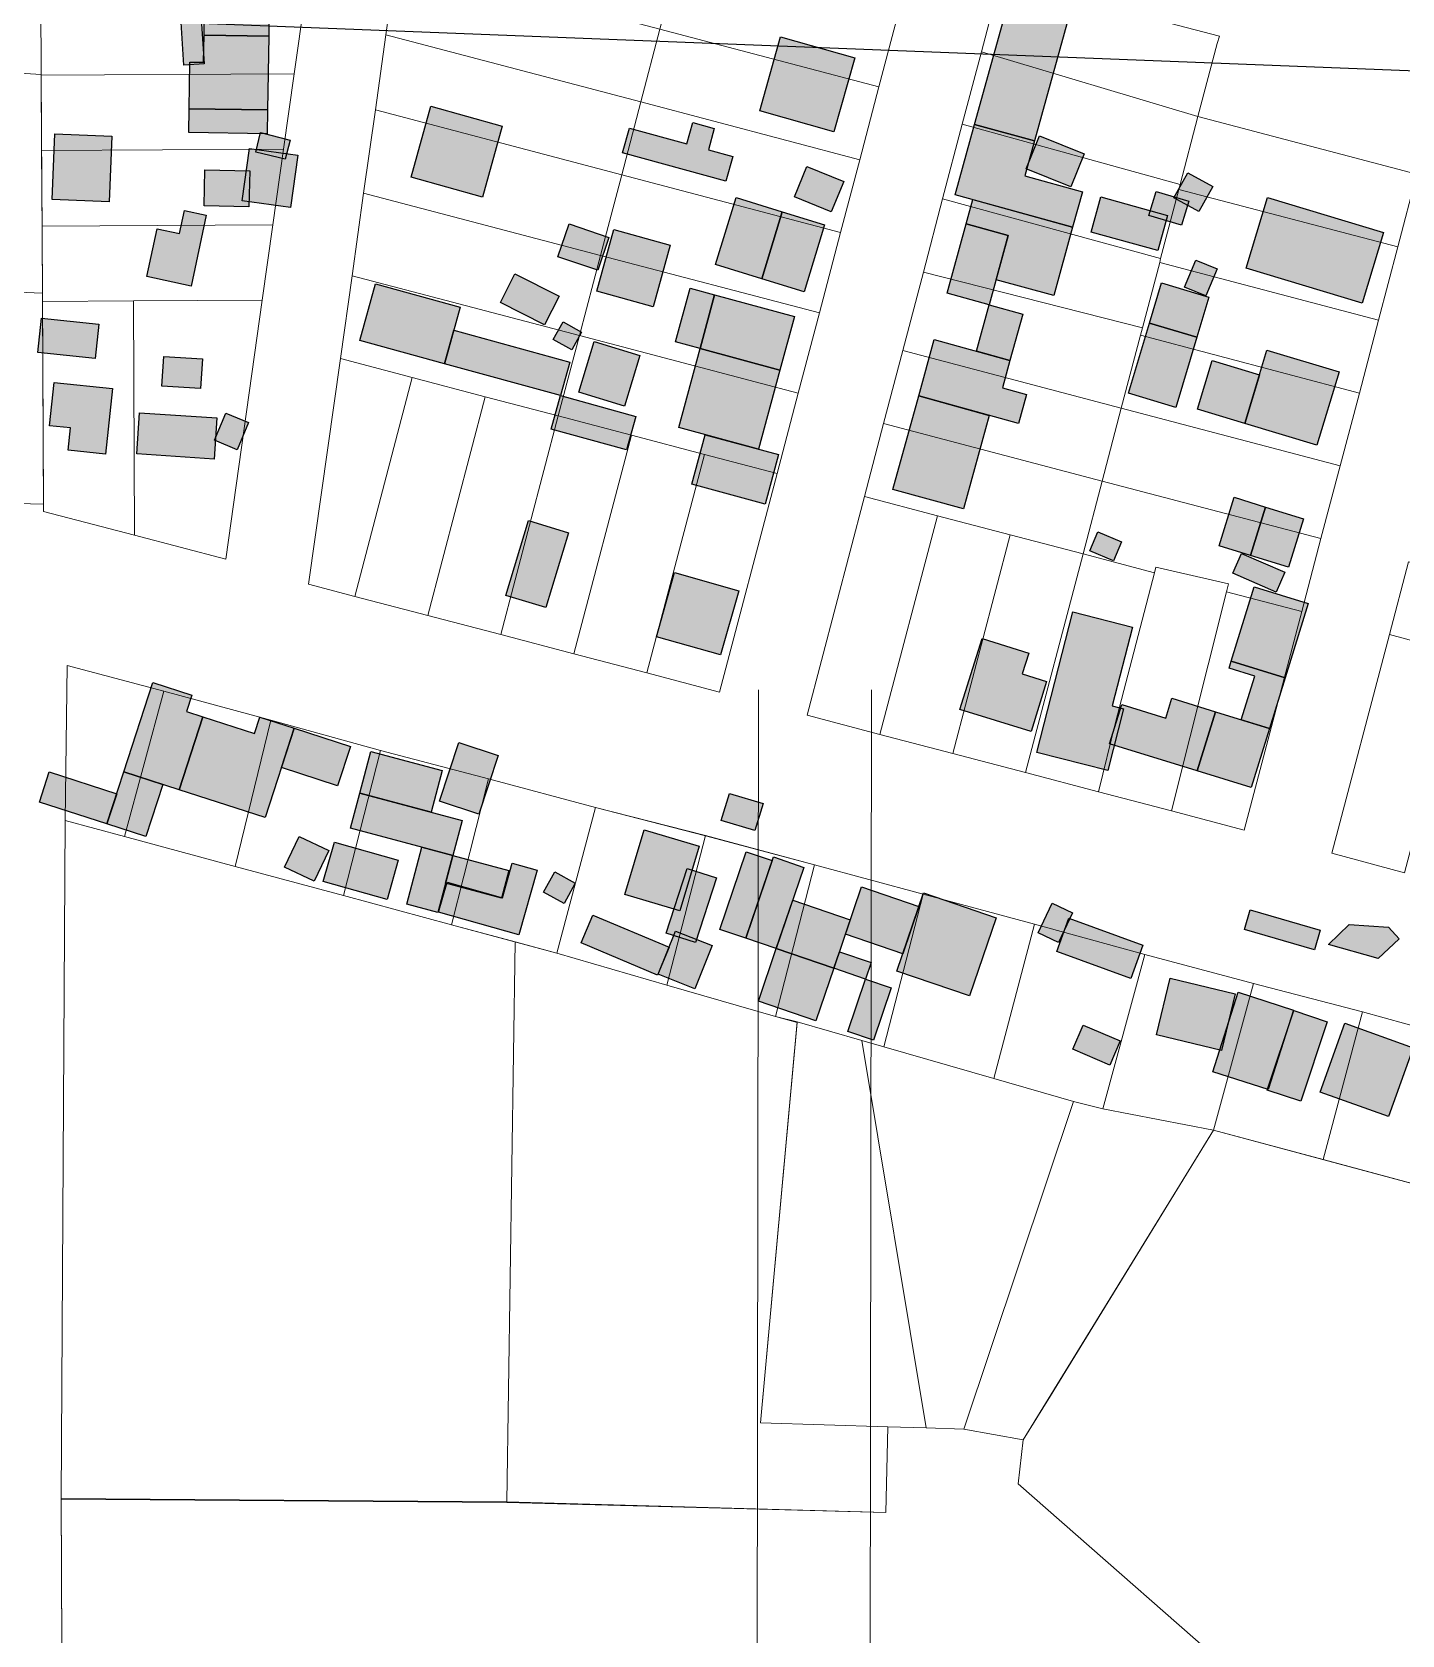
# Model space of a CAD drawing. Header units: millimetres. Extents: x -71 to 10084, y -63 to 6230.
# Drawn here: x 5849.2 to 6031, y 3571.6 to 3784.3 of the extents above; entities that cross this region are included whole.
import ezdxf

# ---------------------------------------------------------------- set-up
doc = ezdxf.new("R2010")
doc.units = ezdxf.units.MM
doc.layers.add('0 Límite subáreas', color=1, linetype='Continuous')
doc.layers.add('Edificaciones Pilar', color=50, linetype='Continuous')
for name, color, linetype, lineweight, true_color in [('00.PROPUESTAS EDIFICACION', 251, 'Continuous', 5, 0x575757), ('01. Manzanas Esc. Urbana', 254, 'Continuous', 5, 0xcccccc), ('01. Parcelas Esc. Urbana', 8, 'Continuous', 5, 0x808080)]:
    doc.layers.add(name, color=color, linetype=linetype, lineweight=lineweight, true_color=true_color)

msp = doc.modelspace()

# ---------------------------------------------------------------- hatches: boundary and pattern name
at = {"layer": 'Edificaciones Pilar', "transparency": 33554559}
for points in [[(5987.66, 3789.56), (5982.2, 3769.81), (5974.27, 3772), (5979.72, 3791.75), (5987.66, 3789.56)], [(5872.06, 3780.02), (5869.38, 3779.85), (5868.69, 3790.53), (5871.37, 3790.7), (5872.06, 3780.02)], [(5880.62, 3783.72), (5872.04, 3783.84), (5872.14, 3790.77), (5880.72, 3790.65), (5880.62, 3783.72)], [(5880.48, 3773.94), (5870.05, 3774.09), (5870.14, 3780.28), (5871.98, 3780.25), (5872.04, 3783.84), (5880.62, 3783.72), (5880.48, 3773.94)], [(5955.6, 3771.01), (5945.77, 3773.79), (5948.54, 3783.61), (5958.38, 3780.83), (5955.6, 3771.01)], [(5880.43, 3770.77), (5870.01, 3770.92), (5870.05, 3774.09), (5880.48, 3773.94), (5880.43, 3770.77)], [(5908.99, 3762.37), (5899.51, 3765.01), (5902.13, 3774.41), (5911.61, 3771.76), (5908.99, 3762.37)], [(5851.9, 3762.05), (5852.25, 3770.76), (5859.82, 3770.46), (5859.46, 3761.74), (5851.9, 3762.05)], [(5882.81, 3767.37), (5878.9, 3768.34), (5879.54, 3770.91), (5883.45, 3769.93), (5882.81, 3767.37)], [(5941.28, 3764.46), (5927.56, 3768.24), (5928.47, 3771.52), (5936.11, 3769.42), (5936.89, 3772.25), (5939.74, 3771.46), (5938.96, 3768.63), (5942.18, 3767.75), (5941.28, 3764.46)], [(5987.27, 3758.38), (5971.69, 3762.68), (5974.27, 3772), (5982.2, 3769.81), (5980.92, 3765.16), (5988.56, 3763.05), (5987.27, 3758.38)], [(5987.04, 3763.74), (5981.12, 3766.11), (5982.88, 3770.49), (5988.8, 3768.12), (5987.04, 3763.74)], [(5883.5, 3760.97), (5877.09, 3761.88), (5878.07, 3768.82), (5884.49, 3767.91), (5883.5, 3760.97)], [(5955.24, 3760.39), (5950.36, 3762.41), (5952.03, 3766.44), (5956.91, 3764.42), (5955.24, 3760.39)], [(5877.99, 3761.08), (5872.06, 3761.22), (5872.17, 3765.97), (5878.1, 3765.83), (5877.99, 3761.08)], [(6004.03, 3760.44), (6000.72, 3762.28), (6002.56, 3765.59), (6005.87, 3763.75), (6004.03, 3760.44)], [(5946.04, 3751.52), (5939.9, 3753.4), (5942.62, 3762.29), (5948.76, 3760.41), (5946.04, 3751.52)], [(5978.74, 3757.27), (5973.15, 3758.81), (5974.04, 3762.04), (5987.27, 3758.38), (5984.76, 3749.29), (5977.12, 3751.4), (5978.74, 3757.27)], [(5998.58, 3755.26), (5989.71, 3757.71), (5991, 3762.38), (5999.87, 3759.93), (5998.58, 3755.26)], [(6001.73, 3758.64), (5997.4, 3759.9), (5998.34, 3763.09), (6002.67, 3761.82), (6001.73, 3758.64)], [(6025.68, 3748.3), (6010.31, 3752.94), (6013.13, 3762.3), (6028.5, 3757.66), (6025.68, 3748.3)], [(5872.34, 3759.95), (5870.34, 3750.56), (5864.47, 3751.81), (5865.82, 3758.14), (5868.79, 3757.51), (5869.44, 3760.57), (5872.34, 3759.95)], [(5951.65, 3749.8), (5946.04, 3751.52), (5948.76, 3760.41), (5954.37, 3758.7), (5951.65, 3749.8)], [(5924.27, 3752.66), (5919, 3754.45), (5920.47, 3758.79), (5925.74, 3757), (5924.27, 3752.66)], [(5931.64, 3747.82), (5924.17, 3749.88), (5926.43, 3758.07), (5933.9, 3756), (5931.64, 3747.82)], [(5976.2, 3748.07), (5970.61, 3749.62), (5973.15, 3758.81), (5978.74, 3757.27), (5976.2, 3748.07)], [(6004.95, 3749.24), (6002.11, 3750.43), (6003.6, 3754.01), (6006.44, 3752.82), (6004.95, 3749.24)], [(5917.23, 3745.42), (5911.37, 3748.37), (5913.28, 3752.17), (5919.15, 3749.23), (5917.23, 3745.42)], [(5903.96, 3740.25), (5892.73, 3743.35), (5894.8, 3750.86), (5906.03, 3747.77), (5903.96, 3740.25)], [(5937.85, 3742.27), (5934.61, 3743.15), (5936.54, 3750.27), (5939.78, 3749.39), (5937.85, 3742.27)], [(5948.45, 3739.4), (5937.85, 3742.27), (5939.78, 3749.39), (5950.38, 3746.52), (5948.45, 3739.4)], [(6003.76, 3743.76), (5997.45, 3745.65), (5999.04, 3750.97), (6005.35, 3749.08), (6003.76, 3743.76)], [(5978.95, 3740.68), (5974.5, 3741.91), (5976.2, 3748.07), (5980.65, 3746.84), (5978.95, 3740.68)], [(5857.62, 3740.93), (5850, 3741.72), (5850.47, 3746.31), (5858.09, 3745.51), (5857.62, 3740.93)], [(5920.82, 3742.1), (5918.37, 3743.45), (5919.67, 3745.81), (5922.12, 3744.46), (5920.82, 3742.1)], [(6000.98, 3734.45), (5994.67, 3736.33), (5997.45, 3745.65), (6003.76, 3743.76), (6000.98, 3734.45)], [(5919.32, 3736.02), (5903.96, 3740.25), (5905.18, 3744.7), (5920.55, 3740.47), (5919.32, 3736.02)], [(5927.83, 3734.64), (5921.75, 3736.48), (5923.78, 3743.19), (5929.86, 3741.35), (5927.83, 3734.64)], [(5980.08, 3732.33), (5966.85, 3735.98), (5968.91, 3743.46), (5978.95, 3740.68), (5977.95, 3737.06), (5981.14, 3736.18), (5980.08, 3732.33)], [(5871.58, 3736.96), (5866.45, 3737.29), (5866.71, 3741.22), (5871.84, 3740.89), (5871.58, 3736.96)], [(5945.61, 3728.92), (5935.01, 3731.8), (5937.85, 3742.27), (5948.45, 3739.4), (5945.61, 3728.92)], [(6010.12, 3732.34), (6003.84, 3734.24), (6005.77, 3740.66), (6012.05, 3738.76), (6010.12, 3732.34)], [(6019.68, 3729.46), (6010.12, 3732.34), (6013.05, 3742.07), (6022.61, 3739.18), (6019.68, 3729.46)], [(5858.99, 3728.26), (5854, 3728.77), (5854.31, 3731.74), (5851.56, 3732.02), (5852.16, 3737.75), (5859.89, 3736.95), (5858.99, 3728.26)], [(5928.1, 3728.81), (5918.09, 3731.57), (5919.32, 3736.02), (5929.32, 3733.26), (5928.1, 3728.81)], [(5972.79, 3720.98), (5963.42, 3723.56), (5966.85, 3735.98), (5976.22, 3733.39), (5972.79, 3720.98)], [(5873.39, 3727.61), (5863.14, 3728.28), (5863.5, 3733.73), (5873.75, 3733.06), (5873.39, 3727.61)], [(5876.44, 3728.84), (5873.43, 3730.09), (5874.92, 3733.71), (5877.93, 3732.46), (5876.44, 3728.84)], [(5946.47, 3721.64), (5936.74, 3724.28), (5938.52, 3730.84), (5948.25, 3728.21), (5946.47, 3721.64)], [(6010.86, 3714.82), (6006.71, 3716.11), (6008.7, 3722.53), (6012.84, 3721.24), (6010.86, 3714.82)], [(5917.37, 3707.9), (5912.07, 3709.52), (5915.1, 3719.44), (5920.4, 3717.82), (5917.37, 3707.9)], [(6015.92, 3713.25), (6010.86, 3714.82), (6012.84, 3721.24), (6017.91, 3719.67), (6015.92, 3713.25)], [(5992.68, 3714.11), (5989.56, 3715.44), (5990.63, 3717.95), (5993.74, 3716.62), (5992.68, 3714.11)], [(6014.26, 3709.95), (6008.52, 3712.45), (6009.67, 3715.09), (6015.41, 3712.6), (6014.26, 3709.95)], [(5940.56, 3701.62), (5932.05, 3704.02), (5934.46, 3712.54), (5942.97, 3710.13), (5940.56, 3701.62)], [(6015.46, 3698.57), (6008.31, 3700.79), (6011.36, 3710.64), (6018.52, 3708.43), (6015.46, 3698.57)], [(5991.93, 3686.28), (5982.53, 3688.69), (5987.31, 3707.33), (5995.21, 3705.3), (5992.53, 3694.86), (5994.03, 3694.47), (5991.93, 3686.28)], [(5981.77, 3691.46), (5972.33, 3694.38), (5975.25, 3703.8), (5981.46, 3701.87), (5980.6, 3699.1), (5983.82, 3698.1), (5981.77, 3691.46)], [(6013.38, 3691.85), (6009.65, 3693.01), (6011.45, 3698.81), (6008.02, 3699.87), (6008.31, 3700.79), (6015.46, 3698.57), (6013.38, 3691.85)], [(5871.88, 3693.41), (5868.73, 3683.73), (5861.41, 3686.11), (5865.27, 3697.98), (5870.44, 3696.3), (5869.73, 3694.11), (5871.88, 3693.41)], [(6003.8, 3686.24), (5992.18, 3689.84), (5993.78, 3695.02), (5999.62, 3693.21), (6000.44, 3695.86), (6006.22, 3694.07), (6003.8, 3686.24)], [(6010.95, 3684.02), (6003.8, 3686.24), (6006.22, 3694.07), (6013.38, 3691.85), (6010.95, 3684.02)], [(5880.14, 3680.03), (5868.73, 3683.73), (5871.88, 3693.41), (5878.72, 3691.19), (5879.43, 3693.38), (5883.99, 3691.89), (5880.14, 3680.03)], [(5889.77, 3684.24), (5882.3, 3686.67), (5884.01, 3691.9), (5891.47, 3689.47), (5889.77, 3684.24)], [(5908.49, 3680.51), (5903.27, 3682.23), (5905.83, 3689.98), (5911.05, 3688.26), (5908.49, 3680.51)], [(5902.19, 3680.76), (5892.7, 3683.29), (5894.17, 3688.79), (5903.65, 3686.27), (5902.19, 3680.76)], [(5859.16, 3679.2), (5850.23, 3682.1), (5851.52, 3686.09), (5860.46, 3683.19), (5859.16, 3679.2)], [(5864.34, 3677.51), (5859.16, 3679.2), (5861.41, 3686.11), (5866.59, 3684.43), (5864.34, 3677.51)], [(5905.07, 3675.01), (5891.46, 3678.64), (5892.7, 3683.29), (5906.31, 3679.66), (5905.07, 3675.01)], [(5945.13, 3678.31), (5940.66, 3679.65), (5941.74, 3683.23), (5946.2, 3681.89), (5945.13, 3678.31)], [(5886.65, 3671.61), (5882.73, 3673.47), (5884.65, 3677.54), (5888.58, 3675.68), (5886.65, 3671.61)], [(5935.17, 3667.66), (5927.86, 3669.84), (5930.42, 3678.43), (5937.73, 3676.25), (5935.17, 3667.66)], [(5896.32, 3669.15), (5887.87, 3671.56), (5889.36, 3676.78), (5897.81, 3674.37), (5896.32, 3669.15)], [(5903.05, 3667.46), (5898.93, 3668.56), (5900.95, 3676.11), (5905.07, 3675.01), (5903.05, 3667.46)], [(5911.51, 3669.37), (5904.09, 3671.35), (5905.07, 3675.01), (5912.49, 3673.03), (5911.51, 3669.37)], [(5947.4, 3674.33), (5943.9, 3664.03), (5940.46, 3665.2), (5943.97, 3675.5), (5947.4, 3674.33)], [(5947.96, 3662.65), (5943.9, 3664.03), (5947.57, 3674.81), (5951.63, 3673.42), (5947.96, 3662.65)], [(5913.81, 3664.49), (5903.17, 3667.5), (5904.29, 3671.47), (5911.63, 3669.39), (5912.94, 3673.99), (5916.24, 3673.06), (5913.81, 3664.49)], [(5919.8, 3668.64), (5917.1, 3670.13), (5918.6, 3672.85), (5921.3, 3671.35), (5919.8, 3668.64)], [(5940.01, 3672.05), (5937.25, 3663.45), (5933.36, 3664.7), (5936.12, 3673.3), (5940.01, 3672.05)], [(5964.75, 3661.97), (5957.12, 3664.57), (5959.25, 3670.83), (5966.88, 3668.23), (5964.75, 3661.97)], [(5955.58, 3660.05), (5947.96, 3662.65), (5950.15, 3669.07), (5957.77, 3666.48), (5955.58, 3660.05)], [(5973.6, 3656.37), (5963.96, 3659.65), (5967.49, 3670.04), (5977.14, 3666.76), (5973.6, 3656.37)], [(5985.42, 3663.46), (5982.7, 3664.73), (5984.55, 3668.68), (5987.27, 3667.41), (5985.42, 3663.46)], [(5932.2, 3659.14), (5922.09, 3663.4), (5923.64, 3667.1), (5933.76, 3662.84), (5932.2, 3659.14)], [(5994.98, 3658.68), (5985.17, 3662.28), (5986.79, 3666.7), (5996.6, 3663.1), (5994.98, 3658.68)], [(6019.34, 3662.48), (6010.06, 3665.17), (6010.83, 3667.81), (6020.1, 3665.12), (6019.34, 3662.48)], [(5937.17, 3657.32), (5932.31, 3659.26), (5934.6, 3664.98), (5939.45, 3663.05), (5937.17, 3657.32)], [(6027.82, 3661.33), (6021.2, 3663.22), (6023.96, 3665.85), (6029.17, 3665.48), (6030.6, 3663.97), (6027.82, 3661.33)], [(5953.21, 3653.08), (5945.59, 3655.68), (5947.96, 3662.65), (5955.58, 3660.05), (5953.21, 3653.08)], [(5959.81, 3658.62), (5955.58, 3660.05), (5956.33, 3662.25), (5960.55, 3660.81), (5959.81, 3658.62)], [(5960.84, 3650.49), (5957.43, 3651.64), (5959.81, 3658.62), (5963.21, 3657.46), (5960.84, 3650.49)], [(6007.01, 3649.15), (5998.41, 3651.22), (6000.22, 3658.74), (6008.82, 3656.66), (6007.01, 3649.15)], [(6013.22, 3643.95), (6005.86, 3646.29), (6009.23, 3656.86), (6016.59, 3654.51), (6013.22, 3643.95)], [(6017.53, 3642.41), (6013.1, 3643.88), (6016.6, 3654.43), (6021.03, 3652.96), (6017.53, 3642.41)], [(5992.23, 3647.21), (5987.29, 3649.32), (5988.66, 3652.52), (5993.6, 3650.41), (5992.23, 3647.21)], [(6029.17, 3640.37), (6020.1, 3643.63), (6023.38, 3652.77), (6032.45, 3649.51), (6029.17, 3640.37)]]:
    msp.add_hatch(color=256, dxfattribs=at).paths.add_polyline_path(points, flags=0)

# ---------------------------------------------------------------- linework, layer by layer
at = {"layer": '0 Límite subáreas', "linetype": 'Continuous'}
msp.add_lwpolyline([(6291.82, 3581.59), (6222.76, 3374.1), (6103.31, 2706.91), (5956.01, 2708.42), (5949.06, 2531.45), (5375.81, 2553.95), (5424.84, 3802.99), (6299.16, 3768.67)], close=True, dxfattribs=at)
at = {"layer": '00.PROPUESTAS EDIFICACION', "linetype": 'Continuous'}
for p, q in [((5945.59, 3696.99), (5945.24, 3435.93)), ((5960.59, 3696.97), (5960.38, 3536.93))]:
    msp.add_line(p, q, dxfattribs=at)
at = {"layer": '01. Manzanas Esc. Urbana', "linetype": 'Continuous', "flags": 128}
for points in [[(5964.11, 3786.68), (5961.57, 3776.99), (5959.03, 3767.3), (5956.49, 3757.65), (5953.68, 3746.99), (5950.87, 3736.33), (5948.06, 3725.67), (5940.43, 3696.68), (5930.79, 3699.23), (5921.1, 3701.77), (5911.41, 3704.31), (5901.72, 3706.85), (5892.03, 3709.39), (5885.92, 3711.01), (5890.14, 3740.93), (5891.68, 3751.93), (5893.22, 3762.89), (5894.77, 3773.92), (5896.18, 3783.88), (5897.59, 3793.84)], [(6038.03, 3784.72), (6035.49, 3775.08), (6032.95, 3765.39), (6030.41, 3755.74), (6027.87, 3746.05), (6025.33, 3736.36), (6022.78, 3726.72), (6020.22, 3717.05), (6017.67, 3707.4), (6010.05, 3678.37), (6000.4, 3680.92), (5990.72, 3683.46), (5981.03, 3686), (5971.38, 3688.54), (5961.69, 3691.08), (5952.04, 3693.63), (5959.65, 3722.63), (5962.19, 3732.32), (5964.75, 3741.99), (5967.48, 3752.39), (5970.03, 3762.15), (5972.64, 3772.03), (5975.17, 3781.61), (5977.71, 3791.3)], [(5885.41, 3788.72), (5883.99, 3778.71), (5882.58, 3768.7), (5881.15, 3758.69), (5879.74, 3748.68), (5874.92, 3714.31), (5862.84, 3717.49), (5850.77, 3720.66), (5850.61, 3748.52), (5850.55, 3758.52), (5850.5, 3768.52), (5850.44, 3778.52), (5850.38, 3788.52)], [(5838.42, 3779.39), (5850.44, 3778.62), (5850.44, 3778.62), (5850.6, 3749.62), (5850.76, 3721.62), (5838.71, 3721.92)], [(6031.31, 3672.73), (6021.66, 3675.32), (6029.29, 3704.34), (6031.83, 3713.99)], [(5853.19, 3570.29), (5853.11, 3589.71), (5853.61, 3679.64), (5853.9, 3700.22), (5866.7, 3696.8), (5880.89, 3692.97), (5895.46, 3688.96), (5909.78, 3685.18), (5923.99, 3681.37), (5938.57, 3677.6), (5953.01, 3673.79), (5967.43, 3669.89), (5982.23, 3665.88), (5996.83, 3661.86), (6011.28, 3658.02), (6025.71, 3654.28), (6040.11, 3650.28)]]:
    msp.add_lwpolyline(points, dxfattribs=at)
at = {"layer": '01. Parcelas Esc. Urbana', "linetype": 'Continuous', "flags": 128}
for points in [[(5896.18, 3783.88), (5897.59, 3793.84), (5932.52, 3784.63), (5929.97, 3774.99), (5896.18, 3783.88)], [(5896.18, 3783.88), (5897.59, 3793.84), (5932.52, 3784.63), (5929.97, 3774.99), (5896.18, 3783.88)], [(5896.18, 3783.88), (5897.59, 3793.84), (5932.52, 3784.63), (5929.97, 3774.99), (5896.18, 3783.88)], [(5932.52, 3784.63), (5935.06, 3794.32), (5964.11, 3786.68), (5961.57, 3776.99), (5932.52, 3784.63)], [(5932.52, 3784.63), (5935.06, 3794.32), (5964.11, 3786.68), (5961.57, 3776.99), (5932.52, 3784.63)], [(5932.52, 3784.63), (5935.06, 3794.32), (5964.11, 3786.68), (5961.57, 3776.99), (5932.52, 3784.63)], [(6006.75, 3783.7), (6006.44, 3782.72), (6003.9, 3773.03), (5975.17, 3781.61), (5977.71, 3791.3), (6006.75, 3783.7)], [(6006.75, 3783.7), (6006.44, 3782.72), (6003.9, 3773.03), (5975.17, 3781.61), (5977.71, 3791.3), (6006.75, 3783.7)], [(6006.75, 3783.7), (6006.44, 3782.72), (6003.9, 3773.03), (5975.17, 3781.61), (5977.71, 3791.3), (6006.75, 3783.7)], [(5885.41, 3788.72), (5883.99, 3778.71), (5850.44, 3778.52), (5850.38, 3788.52), (5885.41, 3788.72)], [(5885.41, 3788.72), (5883.99, 3778.71), (5850.44, 3778.52), (5850.38, 3788.52), (5885.41, 3788.72)], [(5896.18, 3783.88), (5929.97, 3774.99), (5927.45, 3765.32), (5894.77, 3773.92), (5896.18, 3783.88)], [(5896.18, 3783.88), (5929.97, 3774.99), (5927.45, 3765.32), (5894.77, 3773.92), (5896.18, 3783.88)], [(5896.18, 3783.88), (5929.97, 3774.99), (5927.45, 3765.32), (5894.77, 3773.92), (5896.18, 3783.88)], [(5929.97, 3774.99), (5932.52, 3784.63), (5961.57, 3776.99), (5959.03, 3767.3), (5929.97, 3774.99)], [(5929.97, 3774.99), (5932.52, 3784.63), (5961.57, 3776.99), (5959.03, 3767.3), (5929.97, 3774.99)], [(5929.97, 3774.99), (5932.52, 3784.63), (5961.57, 3776.99), (5959.03, 3767.3), (5929.97, 3774.99)], [(5972.64, 3772.03), (5975.17, 3781.61), (6003.9, 3773.03), (6001.52, 3764.01), (5972.64, 3772.03)], [(5972.64, 3772.03), (5975.17, 3781.61), (6003.9, 3773.03), (6001.52, 3764.01), (5972.64, 3772.03)], [(5972.64, 3772.03), (5975.17, 3781.61), (6003.9, 3773.03), (6001.52, 3764.01), (5972.64, 3772.03)], [(5850.44, 3778.62), (5850.6, 3749.62), (5838.57, 3750.08), (5838.42, 3779.39), (5850.44, 3778.62)], [(5850.44, 3778.62), (5850.6, 3749.62), (5838.57, 3750.08), (5838.42, 3779.39), (5850.44, 3778.62)], [(5850.44, 3778.62), (5850.6, 3749.62), (5838.57, 3750.08), (5838.42, 3779.39), (5850.44, 3778.62)], [(5883.99, 3778.71), (5882.58, 3768.7), (5850.5, 3768.52), (5850.44, 3778.52), (5883.99, 3778.71)], [(5883.99, 3778.71), (5882.58, 3768.7), (5850.5, 3768.52), (5850.44, 3778.52), (5883.99, 3778.71)], [(5929.97, 3774.99), (5959.03, 3767.3), (5956.49, 3757.65), (5927.45, 3765.32), (5929.97, 3774.99)], [(5929.97, 3774.99), (5959.03, 3767.3), (5956.49, 3757.65), (5927.45, 3765.32), (5929.97, 3774.99)], [(5929.97, 3774.99), (5959.03, 3767.3), (5956.49, 3757.65), (5927.45, 3765.32), (5929.97, 3774.99)], [(5893.22, 3762.89), (5894.77, 3773.92), (5927.45, 3765.32), (5924.63, 3754.63), (5893.22, 3762.89)], [(5893.22, 3762.89), (5894.77, 3773.92), (5927.45, 3765.32), (5924.63, 3754.63), (5893.22, 3762.89)], [(5893.22, 3762.89), (5894.77, 3773.92), (5927.45, 3765.32), (5924.63, 3754.63), (5893.22, 3762.89)], [(6001.36, 3763.38), (6001.52, 3764.01), (6003.9, 3773.03), (6032.95, 3765.39), (6030.41, 3755.74), (6001.36, 3763.38)], [(6001.36, 3763.38), (6001.52, 3764.01), (6003.9, 3773.03), (6032.95, 3765.39), (6030.41, 3755.74), (6001.36, 3763.38)], [(6001.36, 3763.38), (6001.52, 3764.01), (6003.9, 3773.03), (6032.95, 3765.39), (6030.41, 3755.74), (6001.36, 3763.38)], [(5970.03, 3762.15), (5972.64, 3772.03), (6001.52, 3764.01), (6001.36, 3763.38), (5998.94, 3754.22), (5970.03, 3762.15)], [(5970.03, 3762.15), (5972.64, 3772.03), (6001.52, 3764.01), (6001.36, 3763.38), (5998.94, 3754.22), (5970.03, 3762.15)], [(5970.03, 3762.15), (5972.64, 3772.03), (6001.52, 3764.01), (6001.36, 3763.38), (5998.94, 3754.22), (5970.03, 3762.15)], [(5882.58, 3768.7), (5881.15, 3758.69), (5850.55, 3758.52), (5850.5, 3768.52), (5882.58, 3768.7)], [(5882.58, 3768.7), (5881.15, 3758.69), (5850.55, 3758.52), (5850.5, 3768.52), (5882.58, 3768.7)], [(5924.63, 3754.63), (5927.45, 3765.32), (5956.49, 3757.65), (5953.68, 3746.99), (5924.63, 3754.63)], [(5924.63, 3754.63), (5927.45, 3765.32), (5956.49, 3757.65), (5953.68, 3746.99), (5924.63, 3754.63)], [(5924.63, 3754.63), (5927.45, 3765.32), (5956.49, 3757.65), (5953.68, 3746.99), (5924.63, 3754.63)], [(5893.22, 3762.89), (5924.63, 3754.63), (5921.84, 3744), (5891.68, 3751.93), (5893.22, 3762.89)], [(5893.22, 3762.89), (5924.63, 3754.63), (5921.84, 3744), (5891.68, 3751.93), (5893.22, 3762.89)], [(5893.22, 3762.89), (5924.63, 3754.63), (5921.84, 3744), (5891.68, 3751.93), (5893.22, 3762.89)], [(5967.48, 3752.39), (5970.03, 3762.15), (5998.94, 3754.22), (5998.82, 3753.69), (5996.52, 3745), (5967.48, 3752.39)], [(5967.48, 3752.39), (5970.03, 3762.15), (5998.94, 3754.22), (5998.82, 3753.69), (5996.52, 3745), (5967.48, 3752.39)], [(5967.48, 3752.39), (5970.03, 3762.15), (5998.94, 3754.22), (5998.82, 3753.69), (5996.52, 3745), (5967.48, 3752.39)], [(5998.82, 3753.69), (5998.94, 3754.22), (6001.36, 3763.38), (6030.41, 3755.74), (6027.87, 3746.05), (5998.82, 3753.69)], [(5998.82, 3753.69), (5998.94, 3754.22), (6001.36, 3763.38), (6030.41, 3755.74), (6027.87, 3746.05), (5998.82, 3753.69)], [(5998.82, 3753.69), (5998.94, 3754.22), (6001.36, 3763.38), (6030.41, 3755.74), (6027.87, 3746.05), (5998.82, 3753.69)], [(5881.15, 3758.69), (5879.74, 3748.68), (5862.67, 3748.59), (5850.61, 3748.52), (5850.55, 3758.52), (5881.15, 3758.69)], [(5881.15, 3758.69), (5879.74, 3748.68), (5862.67, 3748.59), (5850.61, 3748.52), (5850.55, 3758.52), (5881.15, 3758.69)], [(5924.63, 3754.63), (5953.68, 3746.99), (5950.87, 3736.33), (5921.84, 3744), (5924.63, 3754.63)], [(5924.63, 3754.63), (5953.68, 3746.99), (5950.87, 3736.33), (5921.84, 3744), (5924.63, 3754.63)], [(5924.63, 3754.63), (5953.68, 3746.99), (5950.87, 3736.33), (5921.84, 3744), (5924.63, 3754.63)], [(5998.82, 3753.69), (6027.87, 3746.05), (6025.33, 3736.36), (5996.27, 3744.05), (5996.52, 3745), (5998.82, 3753.69)], [(5998.82, 3753.69), (6027.87, 3746.05), (6025.33, 3736.36), (5996.27, 3744.05), (5996.52, 3745), (5998.82, 3753.69)], [(5998.82, 3753.69), (6027.87, 3746.05), (6025.33, 3736.36), (5996.27, 3744.05), (5996.52, 3745), (5998.82, 3753.69)], [(5890.14, 3740.93), (5891.68, 3751.93), (5921.84, 3744), (5919.03, 3733.33), (5909.34, 3735.87), (5899.65, 3738.41), (5890.14, 3740.93)], [(5890.14, 3740.93), (5891.68, 3751.93), (5921.84, 3744), (5919.03, 3733.33), (5909.34, 3735.87), (5899.65, 3738.41), (5890.14, 3740.93)], [(5890.14, 3740.93), (5891.68, 3751.93), (5921.84, 3744), (5919.03, 3733.33), (5909.34, 3735.87), (5899.65, 3738.41), (5890.14, 3740.93)], [(5967.48, 3752.39), (5996.52, 3745), (5996.27, 3744.05), (5993.73, 3734.36), (5964.75, 3741.99), (5967.48, 3752.39)], [(5967.48, 3752.39), (5996.52, 3745), (5996.27, 3744.05), (5993.73, 3734.36), (5964.75, 3741.99), (5967.48, 3752.39)], [(5967.48, 3752.39), (5996.52, 3745), (5996.27, 3744.05), (5993.73, 3734.36), (5964.75, 3741.99), (5967.48, 3752.39)], [(5838.57, 3750.08), (5850.6, 3749.62), (5850.76, 3721.62), (5838.71, 3721.92), (5838.57, 3750.08)], [(5838.57, 3750.08), (5850.6, 3749.62), (5850.76, 3721.62), (5838.71, 3721.92), (5838.57, 3750.08)], [(5838.57, 3750.08), (5850.6, 3749.62), (5850.76, 3721.62), (5838.71, 3721.92), (5838.57, 3750.08)], [(5862.84, 3717.49), (5850.77, 3720.66), (5850.61, 3748.52), (5862.67, 3748.59), (5862.84, 3717.49)], [(5862.84, 3717.49), (5850.77, 3720.66), (5850.61, 3748.52), (5862.67, 3748.59), (5862.84, 3717.49)], [(5879.74, 3748.68), (5874.92, 3714.31), (5862.84, 3717.49), (5862.67, 3748.59), (5879.74, 3748.68)], [(5879.74, 3748.68), (5874.92, 3714.31), (5862.84, 3717.49), (5862.67, 3748.59), (5879.74, 3748.68)], [(5919.03, 3733.33), (5921.84, 3744), (5950.87, 3736.33), (5948.06, 3725.67), (5938.42, 3728.21), (5928.75, 3730.77), (5919.03, 3733.33)], [(5919.03, 3733.33), (5921.84, 3744), (5950.87, 3736.33), (5948.06, 3725.67), (5938.42, 3728.21), (5928.75, 3730.77), (5919.03, 3733.33)], [(5919.03, 3733.33), (5921.84, 3744), (5950.87, 3736.33), (5948.06, 3725.67), (5938.42, 3728.21), (5928.75, 3730.77), (5919.03, 3733.33)], [(5993.73, 3734.36), (5996.27, 3744.05), (6025.33, 3736.36), (6022.78, 3726.72), (5993.73, 3734.36)], [(5993.73, 3734.36), (5996.27, 3744.05), (6025.33, 3736.36), (6022.78, 3726.72), (5993.73, 3734.36)], [(5993.73, 3734.36), (5996.27, 3744.05), (6025.33, 3736.36), (6022.78, 3726.72), (5993.73, 3734.36)], [(5890.14, 3740.93), (5899.65, 3738.41), (5892.03, 3709.39), (5885.92, 3711.01), (5890.14, 3740.93)], [(5890.14, 3740.93), (5899.65, 3738.41), (5892.03, 3709.39), (5885.92, 3711.01), (5890.14, 3740.93)], [(5890.14, 3740.93), (5899.65, 3738.41), (5892.03, 3709.39), (5885.92, 3711.01), (5890.14, 3740.93)], [(5964.75, 3741.99), (5993.73, 3734.36), (5991.19, 3724.67), (5962.19, 3732.32), (5964.75, 3741.99)], [(5964.75, 3741.99), (5993.73, 3734.36), (5991.19, 3724.67), (5962.19, 3732.32), (5964.75, 3741.99)], [(5964.75, 3741.99), (5993.73, 3734.36), (5991.19, 3724.67), (5962.19, 3732.32), (5964.75, 3741.99)], [(5892.03, 3709.39), (5899.65, 3738.41), (5909.34, 3735.87), (5901.72, 3706.85), (5892.03, 3709.39)], [(5892.03, 3709.39), (5899.65, 3738.41), (5909.34, 3735.87), (5901.72, 3706.85), (5892.03, 3709.39)], [(5892.03, 3709.39), (5899.65, 3738.41), (5909.34, 3735.87), (5901.72, 3706.85), (5892.03, 3709.39)], [(5901.72, 3706.85), (5909.34, 3735.87), (5919.03, 3733.33), (5911.41, 3704.31), (5901.72, 3706.85)], [(5901.72, 3706.85), (5909.34, 3735.87), (5919.03, 3733.33), (5911.41, 3704.31), (5901.72, 3706.85)], [(5901.72, 3706.85), (5909.34, 3735.87), (5919.03, 3733.33), (5911.41, 3704.31), (5901.72, 3706.85)], [(5991.19, 3724.67), (5993.73, 3734.36), (6022.78, 3726.72), (6020.22, 3717.05), (5991.19, 3724.67)], [(5991.19, 3724.67), (5993.73, 3734.36), (6022.78, 3726.72), (6020.22, 3717.05), (5991.19, 3724.67)], [(5991.19, 3724.67), (5993.73, 3734.36), (6022.78, 3726.72), (6020.22, 3717.05), (5991.19, 3724.67)], [(5911.41, 3704.31), (5919.03, 3733.33), (5928.75, 3730.77), (5921.1, 3701.77), (5911.41, 3704.31)], [(5911.41, 3704.31), (5919.03, 3733.33), (5928.75, 3730.77), (5921.1, 3701.77), (5911.41, 3704.31)], [(5911.41, 3704.31), (5919.03, 3733.33), (5928.75, 3730.77), (5921.1, 3701.77), (5911.41, 3704.31)], [(5991.19, 3724.67), (5988.65, 3715.02), (5978.98, 3717.54), (5969.34, 3720.09), (5959.65, 3722.63), (5962.19, 3732.32), (5991.19, 3724.67)], [(5991.19, 3724.67), (5988.65, 3715.02), (5978.98, 3717.54), (5969.34, 3720.09), (5959.65, 3722.63), (5962.19, 3732.32), (5991.19, 3724.67)], [(5991.19, 3724.67), (5988.65, 3715.02), (5978.98, 3717.54), (5969.34, 3720.09), (5959.65, 3722.63), (5962.19, 3732.32), (5991.19, 3724.67)], [(5921.1, 3701.77), (5928.75, 3730.77), (5938.42, 3728.21), (5930.79, 3699.23), (5921.1, 3701.77)], [(5921.1, 3701.77), (5928.75, 3730.77), (5938.42, 3728.21), (5930.79, 3699.23), (5921.1, 3701.77)], [(5921.1, 3701.77), (5928.75, 3730.77), (5938.42, 3728.21), (5930.79, 3699.23), (5921.1, 3701.77)], [(5930.79, 3699.23), (5938.42, 3728.21), (5948.06, 3725.67), (5940.43, 3696.68), (5930.79, 3699.23)], [(5930.79, 3699.23), (5938.42, 3728.21), (5948.06, 3725.67), (5940.43, 3696.68), (5930.79, 3699.23)], [(5930.79, 3699.23), (5938.42, 3728.21), (5948.06, 3725.67), (5940.43, 3696.68), (5930.79, 3699.23)], [(6007.68, 3710.01), (6007.97, 3711.05), (5998.32, 3713.28), (5998.13, 3712.52), (5988.65, 3715.02), (5991.19, 3724.67), (6020.22, 3717.05), (6017.67, 3707.4), (6007.68, 3710.01)], [(6007.68, 3710.01), (6007.97, 3711.05), (5998.32, 3713.28), (5998.13, 3712.52), (5988.65, 3715.02), (5991.19, 3724.67), (6020.22, 3717.05), (6017.67, 3707.4), (6007.68, 3710.01)], [(6007.68, 3710.01), (6007.97, 3711.05), (5998.32, 3713.28), (5998.13, 3712.52), (5988.65, 3715.02), (5991.19, 3724.67), (6020.22, 3717.05), (6017.67, 3707.4), (6007.68, 3710.01)], [(5952.04, 3693.63), (5959.65, 3722.63), (5969.34, 3720.09), (5961.69, 3691.08), (5952.04, 3693.63)], [(5952.04, 3693.63), (5959.65, 3722.63), (5969.34, 3720.09), (5961.69, 3691.08), (5952.04, 3693.63)], [(5952.04, 3693.63), (5959.65, 3722.63), (5969.34, 3720.09), (5961.69, 3691.08), (5952.04, 3693.63)], [(5961.69, 3691.08), (5969.34, 3720.09), (5978.98, 3717.54), (5971.38, 3688.54), (5961.69, 3691.08)], [(5961.69, 3691.08), (5969.34, 3720.09), (5978.98, 3717.54), (5971.38, 3688.54), (5961.69, 3691.08)], [(5961.69, 3691.08), (5969.34, 3720.09), (5978.98, 3717.54), (5971.38, 3688.54), (5961.69, 3691.08)], [(5971.38, 3688.54), (5978.98, 3717.54), (5988.65, 3715.02), (5981.03, 3686), (5971.38, 3688.54)], [(5971.38, 3688.54), (5978.98, 3717.54), (5988.65, 3715.02), (5981.03, 3686), (5971.38, 3688.54)], [(5971.38, 3688.54), (5978.98, 3717.54), (5988.65, 3715.02), (5981.03, 3686), (5971.38, 3688.54)], [(5998.13, 3712.52), (5992.96, 3692.66), (5990.72, 3683.46), (5981.03, 3686), (5988.65, 3715.02), (5998.13, 3712.52)], [(5998.13, 3712.52), (5992.96, 3692.66), (5990.72, 3683.46), (5981.03, 3686), (5988.65, 3715.02), (5998.13, 3712.52)], [(5998.13, 3712.52), (5992.96, 3692.66), (5990.72, 3683.46), (5981.03, 3686), (5988.65, 3715.02), (5998.13, 3712.52)], [(5998.13, 3712.52), (5998.32, 3713.28), (6007.97, 3711.05), (6007.68, 3710.01), (6000.4, 3680.92), (5990.72, 3683.46), (5992.96, 3692.66), (5998.13, 3712.52)], [(5998.13, 3712.52), (5998.32, 3713.28), (6007.97, 3711.05), (6007.68, 3710.01), (6000.4, 3680.92), (5990.72, 3683.46), (5992.96, 3692.66), (5998.13, 3712.52)], [(5998.13, 3712.52), (5998.32, 3713.28), (6007.97, 3711.05), (6007.68, 3710.01), (6000.4, 3680.92), (5990.72, 3683.46), (5992.96, 3692.66), (5998.13, 3712.52)], [(6029.29, 3704.34), (6031.83, 3713.99), (6060.83, 3706.23), (6058.29, 3696.54), (6048.61, 3699.15), (6038.96, 3701.73), (6029.29, 3704.34)], [(6029.29, 3704.34), (6031.83, 3713.99), (6060.83, 3706.23), (6058.29, 3696.54), (6048.61, 3699.15), (6038.96, 3701.73), (6029.29, 3704.34)], [(6029.29, 3704.34), (6031.83, 3713.99), (6060.83, 3706.23), (6058.29, 3696.54), (6048.61, 3699.15), (6038.96, 3701.73), (6029.29, 3704.34)], [(6007.68, 3710.01), (6017.67, 3707.4), (6010.05, 3678.37), (6000.4, 3680.92), (6007.68, 3710.01)], [(6007.68, 3710.01), (6017.67, 3707.4), (6010.05, 3678.37), (6000.4, 3680.92), (6007.68, 3710.01)], [(6007.68, 3710.01), (6017.67, 3707.4), (6010.05, 3678.37), (6000.4, 3680.92), (6007.68, 3710.01)], [(6021.66, 3675.32), (6029.29, 3704.34), (6038.96, 3701.73), (6031.31, 3672.73), (6021.66, 3675.32)], [(6021.66, 3675.32), (6029.29, 3704.34), (6038.96, 3701.73), (6031.31, 3672.73), (6021.66, 3675.32)], [(6021.66, 3675.32), (6029.29, 3704.34), (6038.96, 3701.73), (6031.31, 3672.73), (6021.66, 3675.32)], [(5866.7, 3696.8), (5861.5, 3677.52), (5853.61, 3679.64), (5853.9, 3700.22), (5866.7, 3696.8)], [(5866.7, 3696.8), (5861.5, 3677.52), (5853.61, 3679.64), (5853.9, 3700.22), (5866.7, 3696.8)], [(5880.89, 3692.97), (5876.17, 3673.56), (5861.5, 3677.52), (5866.7, 3696.8), (5880.89, 3692.97)], [(5880.89, 3692.97), (5876.17, 3673.56), (5861.5, 3677.52), (5866.7, 3696.8), (5880.89, 3692.97)], [(5895.46, 3688.96), (5890.55, 3669.69), (5876.17, 3673.56), (5880.89, 3692.97), (5895.46, 3688.96)], [(5895.46, 3688.96), (5890.55, 3669.69), (5876.17, 3673.56), (5880.89, 3692.97), (5895.46, 3688.96)], [(5909.78, 3685.18), (5904.87, 3665.83), (5890.55, 3669.69), (5895.46, 3688.96), (5909.78, 3685.18)], [(5909.78, 3685.18), (5904.87, 3665.83), (5890.55, 3669.69), (5895.46, 3688.96), (5909.78, 3685.18)], [(5923.99, 3681.37), (5918.83, 3662.07), (5904.87, 3665.83), (5909.78, 3685.18), (5923.99, 3681.37)], [(5923.99, 3681.37), (5918.83, 3662.07), (5904.87, 3665.83), (5909.78, 3685.18), (5923.99, 3681.37)], [(5938.58, 3677.66), (5933.43, 3657.8), (5918.83, 3662.07), (5923.99, 3681.37), (5938.58, 3677.66)], [(5938.58, 3677.66), (5933.43, 3657.8), (5918.83, 3662.07), (5923.99, 3681.37), (5938.58, 3677.66)], [(5912.22, 3589.24), (5853.11, 3589.71), (5853.61, 3679.64), (5861.5, 3677.52), (5876.17, 3673.56), (5890.55, 3669.69), (5904.87, 3665.83), (5913.31, 3663.56), (5912.22, 3589.24)], [(5912.22, 3589.24), (5853.11, 3589.71), (5853.61, 3679.64), (5861.5, 3677.52), (5876.17, 3673.56), (5890.55, 3669.69), (5904.87, 3665.83), (5913.31, 3663.56), (5912.22, 3589.24)], [(5953.01, 3673.79), (5947.85, 3653.67), (5933.43, 3657.8), (5938.58, 3677.66), (5953.01, 3673.79)], [(5953.01, 3673.79), (5947.85, 3653.67), (5933.43, 3657.8), (5938.58, 3677.66), (5953.01, 3673.79)], [(5967.43, 3669.89), (5962.23, 3649.62), (5959.3, 3650.47), (5950.74, 3652.94), (5947.85, 3653.67), (5953.01, 3673.79), (5967.43, 3669.89)], [(5967.43, 3669.89), (5962.23, 3649.62), (5959.3, 3650.47), (5950.74, 3652.94), (5947.85, 3653.67), (5953.01, 3673.79), (5967.43, 3669.89)], [(5982.23, 3665.88), (5976.84, 3645.41), (5962.23, 3649.62), (5967.43, 3669.89), (5982.23, 3665.88)], [(5982.23, 3665.88), (5976.84, 3645.41), (5962.23, 3649.62), (5967.43, 3669.89), (5982.23, 3665.88)], [(5996.83, 3661.86), (5991.28, 3641.39), (5987.39, 3642.36), (5976.84, 3645.41), (5982.23, 3665.88), (5996.83, 3661.86)], [(5996.83, 3661.86), (5991.28, 3641.39), (5987.39, 3642.36), (5976.84, 3645.41), (5982.23, 3665.88), (5996.83, 3661.86)], [(5913.31, 3663.56), (5918.83, 3662.07), (5933.43, 3657.8), (5947.85, 3653.67), (5950.73, 3652.85), (5945.87, 3599.72), (5962.74, 3599.22), (5962.49, 3587.85), (5912.22, 3589.24), (5913.31, 3663.56)], [(5913.31, 3663.56), (5918.83, 3662.07), (5933.43, 3657.8), (5947.85, 3653.67), (5950.73, 3652.85), (5945.87, 3599.72), (5962.74, 3599.22), (5962.49, 3587.85), (5912.22, 3589.24), (5913.31, 3663.56)], [(6011.28, 3658.02), (6005.98, 3638.59), (5991.28, 3641.39), (5996.83, 3661.86), (6011.28, 3658.02)], [(6011.28, 3658.02), (6005.98, 3638.59), (5991.28, 3641.39), (5996.83, 3661.86), (6011.28, 3658.02)], [(6025.71, 3654.28), (6020.5, 3634.67), (6005.98, 3638.59), (6011.28, 3658.02), (6025.71, 3654.28)], [(6025.71, 3654.28), (6020.5, 3634.67), (6005.98, 3638.59), (6011.28, 3658.02), (6025.71, 3654.28)], [(6040.11, 3650.28), (6034.77, 3630.83), (6020.5, 3634.67), (6025.71, 3654.28), (6040.11, 3650.28)], [(6040.11, 3650.28), (6034.77, 3630.83), (6020.5, 3634.67), (6025.71, 3654.28), (6040.11, 3650.28)], [(5945.87, 3599.72), (5950.74, 3652.94), (5959.3, 3650.47), (5967.86, 3599.06), (5962.74, 3599.22), (5945.87, 3599.72)], [(5945.87, 3599.72), (5950.74, 3652.94), (5959.3, 3650.47), (5967.86, 3599.06), (5962.74, 3599.22), (5945.87, 3599.72)], [(5959.3, 3650.47), (5962.23, 3649.62), (5976.84, 3645.41), (5987.39, 3642.36), (5972.85, 3598.91), (5967.86, 3599.06), (5959.3, 3650.47)], [(5959.3, 3650.47), (5962.23, 3649.62), (5976.84, 3645.41), (5987.39, 3642.36), (5972.85, 3598.91), (5967.86, 3599.06), (5959.3, 3650.47)], [(6005.98, 3638.59), (5984.32, 3603.33), (5980.73, 3597.48), (5972.85, 3598.91), (5987.39, 3642.36), (5991.28, 3641.39), (6005.98, 3638.59)], [(6005.98, 3638.59), (5984.32, 3603.33), (5980.73, 3597.48), (5972.85, 3598.91), (5987.39, 3642.36), (5991.28, 3641.39), (6005.98, 3638.59)], [(6005.98, 3638.59), (6043.65, 3628.44), (6066.23, 3566.32), (6069.79, 3557.15), (6065.07, 3559.68), (6021.05, 3510.02), (6011.21, 3519.04), (6027.31, 3537.35), (6031.34, 3534.21), (6033.43, 3536.58), (6028.17, 3541.17), (6035.18, 3549.86), (6016.08, 3566.15), (6012.97, 3562.73), (5980.05, 3591.63), (5980.73, 3597.48), (6005.98, 3638.59)], [(6005.98, 3638.59), (6043.65, 3628.44), (6066.23, 3566.32), (6069.79, 3557.15), (6065.07, 3559.68), (6021.05, 3510.02), (6011.21, 3519.04), (6027.31, 3537.35), (6031.34, 3534.21), (6033.43, 3536.58), (6028.17, 3541.17), (6035.18, 3549.86), (6016.08, 3566.15), (6012.97, 3562.73), (5980.05, 3591.63), (5980.73, 3597.48), (6005.98, 3638.59)], [(5912.22, 3589.15), (5962.49, 3587.85), (5962.74, 3599.22), (5967.86, 3599.06), (5972.85, 3598.91), (5980.73, 3597.48), (5980.05, 3591.63), (6012.97, 3562.73), (5999.83, 3548.38), (5979.25, 3566.84), (5903.19, 3569.82), (5853.19, 3570.2), (5853.11, 3589.62), (5912.22, 3589.15)], [(5912.22, 3589.15), (5962.49, 3587.85), (5962.74, 3599.22), (5967.86, 3599.06), (5972.85, 3598.91), (5980.73, 3597.48), (5980.05, 3591.63), (6012.97, 3562.73), (5999.83, 3548.38), (5979.25, 3566.84), (5903.19, 3569.82), (5853.19, 3570.2), (5853.11, 3589.62), (5912.22, 3589.15)]]:
    msp.add_lwpolyline(points, close=True, dxfattribs=at)
at = {"layer": 'Edificaciones Pilar', "linetype": 'Continuous', "flags": 128}
for points in [[(5987.66, 3789.56), (5982.2, 3769.81), (5974.27, 3772), (5979.72, 3791.75), (5987.66, 3789.56)], [(5872.06, 3780.02), (5869.38, 3779.85), (5868.69, 3790.53), (5871.37, 3790.7), (5872.06, 3780.02)], [(5880.62, 3783.72), (5872.04, 3783.84), (5872.14, 3790.77), (5880.72, 3790.65), (5880.62, 3783.72)], [(5880.48, 3773.94), (5870.05, 3774.09), (5870.14, 3780.28), (5871.98, 3780.25), (5872.04, 3783.84), (5880.62, 3783.72), (5880.48, 3773.94)], [(5955.6, 3771.01), (5945.77, 3773.79), (5948.54, 3783.61), (5958.38, 3780.83), (5955.6, 3771.01)], [(5880.43, 3770.77), (5870.01, 3770.92), (5870.05, 3774.09), (5880.48, 3773.94), (5880.43, 3770.77)], [(5908.99, 3762.37), (5899.51, 3765.01), (5902.13, 3774.41), (5911.61, 3771.76), (5908.99, 3762.37)], [(5851.9, 3762.05), (5852.25, 3770.76), (5859.82, 3770.46), (5859.46, 3761.74), (5851.9, 3762.05)], [(5882.81, 3767.37), (5878.9, 3768.34), (5879.54, 3770.91), (5883.45, 3769.93), (5882.81, 3767.37)], [(5941.28, 3764.46), (5927.56, 3768.24), (5928.47, 3771.52), (5936.11, 3769.42), (5936.89, 3772.25), (5939.74, 3771.46), (5938.96, 3768.63), (5942.18, 3767.75), (5941.28, 3764.46)], [(5987.27, 3758.38), (5971.69, 3762.68), (5974.27, 3772), (5982.2, 3769.81), (5980.92, 3765.16), (5988.56, 3763.05), (5987.27, 3758.38)], [(5987.04, 3763.74), (5981.12, 3766.11), (5982.88, 3770.49), (5988.8, 3768.12), (5987.04, 3763.74)], [(5883.5, 3760.97), (5877.09, 3761.88), (5878.07, 3768.82), (5884.49, 3767.91), (5883.5, 3760.97)], [(5955.24, 3760.39), (5950.36, 3762.41), (5952.03, 3766.44), (5956.91, 3764.42), (5955.24, 3760.39)], [(5877.99, 3761.08), (5872.06, 3761.22), (5872.17, 3765.97), (5878.1, 3765.83), (5877.99, 3761.08)], [(6004.03, 3760.44), (6000.72, 3762.28), (6002.56, 3765.59), (6005.87, 3763.75), (6004.03, 3760.44)], [(5946.04, 3751.52), (5939.9, 3753.4), (5942.62, 3762.29), (5948.76, 3760.41), (5946.04, 3751.52)], [(5978.74, 3757.27), (5973.15, 3758.81), (5974.04, 3762.04), (5987.27, 3758.38), (5984.76, 3749.29), (5977.12, 3751.4), (5978.74, 3757.27)], [(5998.58, 3755.26), (5989.71, 3757.71), (5991, 3762.38), (5999.87, 3759.93), (5998.58, 3755.26)], [(6001.73, 3758.64), (5997.4, 3759.9), (5998.34, 3763.09), (6002.67, 3761.82), (6001.73, 3758.64)], [(6025.68, 3748.3), (6010.31, 3752.94), (6013.13, 3762.3), (6028.5, 3757.66), (6025.68, 3748.3)], [(5872.34, 3759.95), (5870.34, 3750.56), (5864.47, 3751.81), (5865.82, 3758.14), (5868.79, 3757.51), (5869.44, 3760.57), (5872.34, 3759.95)], [(5951.65, 3749.8), (5946.04, 3751.52), (5948.76, 3760.41), (5954.37, 3758.7), (5951.65, 3749.8)], [(5924.27, 3752.66), (5919, 3754.45), (5920.47, 3758.79), (5925.74, 3757), (5924.27, 3752.66)], [(5931.64, 3747.82), (5924.17, 3749.88), (5926.43, 3758.07), (5933.9, 3756), (5931.64, 3747.82)], [(5976.2, 3748.07), (5970.61, 3749.62), (5973.15, 3758.81), (5978.74, 3757.27), (5976.2, 3748.07)], [(6004.95, 3749.24), (6002.11, 3750.43), (6003.6, 3754.01), (6006.44, 3752.82), (6004.95, 3749.24)], [(5917.23, 3745.42), (5911.37, 3748.37), (5913.28, 3752.17), (5919.15, 3749.23), (5917.23, 3745.42)], [(5903.96, 3740.25), (5892.73, 3743.35), (5894.8, 3750.86), (5906.03, 3747.77), (5903.96, 3740.25)], [(5937.85, 3742.27), (5934.61, 3743.15), (5936.54, 3750.27), (5939.78, 3749.39), (5937.85, 3742.27)], [(5948.45, 3739.4), (5937.85, 3742.27), (5939.78, 3749.39), (5950.38, 3746.52), (5948.45, 3739.4)], [(6003.76, 3743.76), (5997.45, 3745.65), (5999.04, 3750.97), (6005.35, 3749.08), (6003.76, 3743.76)], [(5978.95, 3740.68), (5974.5, 3741.91), (5976.2, 3748.07), (5980.65, 3746.84), (5978.95, 3740.68)], [(5857.62, 3740.93), (5850, 3741.72), (5850.47, 3746.31), (5858.09, 3745.51), (5857.62, 3740.93)], [(5920.82, 3742.1), (5918.37, 3743.45), (5919.67, 3745.81), (5922.12, 3744.46), (5920.82, 3742.1)], [(6000.98, 3734.45), (5994.67, 3736.33), (5997.45, 3745.65), (6003.76, 3743.76), (6000.98, 3734.45)], [(5919.32, 3736.02), (5903.96, 3740.25), (5905.18, 3744.7), (5920.55, 3740.47), (5919.32, 3736.02)], [(5927.83, 3734.64), (5921.75, 3736.48), (5923.78, 3743.19), (5929.86, 3741.35), (5927.83, 3734.64)], [(5980.08, 3732.33), (5966.85, 3735.98), (5968.91, 3743.46), (5978.95, 3740.68), (5977.95, 3737.06), (5981.14, 3736.18), (5980.08, 3732.33)], [(5871.58, 3736.96), (5866.45, 3737.29), (5866.71, 3741.22), (5871.84, 3740.89), (5871.58, 3736.96)], [(5945.61, 3728.92), (5935.01, 3731.8), (5937.85, 3742.27), (5948.45, 3739.4), (5945.61, 3728.92)], [(6010.12, 3732.34), (6003.84, 3734.24), (6005.77, 3740.66), (6012.05, 3738.76), (6010.12, 3732.34)], [(6019.68, 3729.46), (6010.12, 3732.34), (6013.05, 3742.07), (6022.61, 3739.18), (6019.68, 3729.46)], [(5858.99, 3728.26), (5854, 3728.77), (5854.31, 3731.74), (5851.56, 3732.02), (5852.16, 3737.75), (5859.89, 3736.95), (5858.99, 3728.26)], [(5928.1, 3728.81), (5918.09, 3731.57), (5919.32, 3736.02), (5929.32, 3733.26), (5928.1, 3728.81)], [(5972.79, 3720.98), (5963.42, 3723.56), (5966.85, 3735.98), (5976.22, 3733.39), (5972.79, 3720.98)], [(5873.39, 3727.61), (5863.14, 3728.28), (5863.5, 3733.73), (5873.75, 3733.06), (5873.39, 3727.61)], [(5876.44, 3728.84), (5873.43, 3730.09), (5874.92, 3733.71), (5877.93, 3732.46), (5876.44, 3728.84)], [(5946.47, 3721.64), (5936.74, 3724.28), (5938.52, 3730.84), (5948.25, 3728.21), (5946.47, 3721.64)], [(6010.86, 3714.82), (6006.71, 3716.11), (6008.7, 3722.53), (6012.84, 3721.24), (6010.86, 3714.82)], [(5917.37, 3707.9), (5912.07, 3709.52), (5915.1, 3719.44), (5920.4, 3717.82), (5917.37, 3707.9)], [(6015.92, 3713.25), (6010.86, 3714.82), (6012.84, 3721.24), (6017.91, 3719.67), (6015.92, 3713.25)], [(5992.68, 3714.11), (5989.56, 3715.44), (5990.63, 3717.95), (5993.74, 3716.62), (5992.68, 3714.11)], [(6014.26, 3709.95), (6008.52, 3712.45), (6009.67, 3715.09), (6015.41, 3712.6), (6014.26, 3709.95)], [(5940.56, 3701.62), (5932.05, 3704.02), (5934.46, 3712.54), (5942.97, 3710.13), (5940.56, 3701.62)], [(6015.46, 3698.57), (6008.31, 3700.79), (6011.36, 3710.64), (6018.52, 3708.43), (6015.46, 3698.57)], [(5991.93, 3686.28), (5982.53, 3688.69), (5987.31, 3707.33), (5995.21, 3705.3), (5992.53, 3694.86), (5994.03, 3694.47), (5991.93, 3686.28)], [(5981.77, 3691.46), (5972.33, 3694.38), (5975.25, 3703.8), (5981.46, 3701.87), (5980.6, 3699.1), (5983.82, 3698.1), (5981.77, 3691.46)], [(6013.38, 3691.85), (6009.65, 3693.01), (6011.45, 3698.81), (6008.02, 3699.87), (6008.31, 3700.79), (6015.46, 3698.57), (6013.38, 3691.85)], [(5871.88, 3693.41), (5868.73, 3683.73), (5861.41, 3686.11), (5865.27, 3697.98), (5870.44, 3696.3), (5869.73, 3694.11), (5871.88, 3693.41)], [(6003.8, 3686.24), (5992.18, 3689.84), (5993.78, 3695.02), (5999.62, 3693.21), (6000.44, 3695.86), (6006.22, 3694.07), (6003.8, 3686.24)], [(6010.95, 3684.02), (6003.8, 3686.24), (6006.22, 3694.07), (6013.38, 3691.85), (6010.95, 3684.02)], [(5880.14, 3680.03), (5868.73, 3683.73), (5871.88, 3693.41), (5878.72, 3691.19), (5879.43, 3693.38), (5883.99, 3691.89), (5880.14, 3680.03)], [(5889.77, 3684.24), (5882.3, 3686.67), (5884.01, 3691.9), (5891.47, 3689.47), (5889.77, 3684.24)], [(5908.49, 3680.51), (5903.27, 3682.23), (5905.83, 3689.98), (5911.05, 3688.26), (5908.49, 3680.51)], [(5902.19, 3680.76), (5892.7, 3683.29), (5894.17, 3688.79), (5903.65, 3686.27), (5902.19, 3680.76)], [(5859.16, 3679.2), (5850.23, 3682.1), (5851.52, 3686.09), (5860.46, 3683.19), (5859.16, 3679.2)], [(5864.34, 3677.51), (5859.16, 3679.2), (5861.41, 3686.11), (5866.59, 3684.43), (5864.34, 3677.51)], [(5905.07, 3675.01), (5891.46, 3678.64), (5892.7, 3683.29), (5906.31, 3679.66), (5905.07, 3675.01)], [(5945.13, 3678.31), (5940.66, 3679.65), (5941.74, 3683.23), (5946.2, 3681.89), (5945.13, 3678.31)], [(5886.65, 3671.61), (5882.73, 3673.47), (5884.65, 3677.54), (5888.58, 3675.68), (5886.65, 3671.61)], [(5935.17, 3667.66), (5927.86, 3669.84), (5930.42, 3678.43), (5937.73, 3676.25), (5935.17, 3667.66)], [(5896.32, 3669.15), (5887.87, 3671.56), (5889.36, 3676.78), (5897.81, 3674.37), (5896.32, 3669.15)], [(5903.05, 3667.46), (5898.93, 3668.56), (5900.95, 3676.11), (5905.07, 3675.01), (5903.05, 3667.46)], [(5911.51, 3669.37), (5904.09, 3671.35), (5905.07, 3675.01), (5912.49, 3673.03), (5911.51, 3669.37)], [(5947.4, 3674.33), (5943.9, 3664.03), (5940.46, 3665.2), (5943.97, 3675.5), (5947.4, 3674.33)], [(5947.96, 3662.65), (5943.9, 3664.03), (5947.57, 3674.81), (5951.63, 3673.42), (5947.96, 3662.65)], [(5913.81, 3664.49), (5903.17, 3667.5), (5904.29, 3671.47), (5911.63, 3669.39), (5912.94, 3673.99), (5916.24, 3673.06), (5913.81, 3664.49)], [(5919.8, 3668.64), (5917.1, 3670.13), (5918.6, 3672.85), (5921.3, 3671.35), (5919.8, 3668.64)], [(5940.01, 3672.05), (5937.25, 3663.45), (5933.36, 3664.7), (5936.12, 3673.3), (5940.01, 3672.05)], [(5964.75, 3661.97), (5957.12, 3664.57), (5959.25, 3670.83), (5966.88, 3668.23), (5964.75, 3661.97)], [(5955.58, 3660.05), (5947.96, 3662.65), (5950.15, 3669.07), (5957.77, 3666.48), (5955.58, 3660.05)], [(5973.6, 3656.37), (5963.96, 3659.65), (5967.49, 3670.04), (5977.14, 3666.76), (5973.6, 3656.37)], [(5985.42, 3663.46), (5982.7, 3664.73), (5984.55, 3668.68), (5987.27, 3667.41), (5985.42, 3663.46)], [(5932.2, 3659.14), (5922.09, 3663.4), (5923.64, 3667.1), (5933.76, 3662.84), (5932.2, 3659.14)], [(5994.98, 3658.68), (5985.17, 3662.28), (5986.79, 3666.7), (5996.6, 3663.1), (5994.98, 3658.68)], [(6019.34, 3662.48), (6010.06, 3665.17), (6010.83, 3667.81), (6020.1, 3665.12), (6019.34, 3662.48)], [(5937.17, 3657.32), (5932.31, 3659.26), (5934.6, 3664.98), (5939.45, 3663.05), (5937.17, 3657.32)], [(6027.82, 3661.33), (6021.2, 3663.22), (6023.96, 3665.85), (6029.17, 3665.48), (6030.6, 3663.97), (6027.82, 3661.33)], [(5953.21, 3653.08), (5945.59, 3655.68), (5947.96, 3662.65), (5955.58, 3660.05), (5953.21, 3653.08)], [(5959.81, 3658.62), (5955.58, 3660.05), (5956.33, 3662.25), (5960.55, 3660.81), (5959.81, 3658.62)], [(5960.84, 3650.49), (5957.43, 3651.64), (5959.81, 3658.62), (5963.21, 3657.46), (5960.84, 3650.49)], [(6007.01, 3649.15), (5998.41, 3651.22), (6000.22, 3658.74), (6008.82, 3656.66), (6007.01, 3649.15)], [(6013.22, 3643.95), (6005.86, 3646.29), (6009.23, 3656.86), (6016.59, 3654.51), (6013.22, 3643.95)], [(6017.53, 3642.41), (6013.1, 3643.88), (6016.6, 3654.43), (6021.03, 3652.96), (6017.53, 3642.41)], [(5992.23, 3647.21), (5987.29, 3649.32), (5988.66, 3652.52), (5993.6, 3650.41), (5992.23, 3647.21)], [(6029.17, 3640.37), (6020.1, 3643.63), (6023.38, 3652.77), (6032.45, 3649.51), (6029.17, 3640.37)]]:
    msp.add_lwpolyline(points, close=True, dxfattribs=at)

doc.saveas('drawing.dxf')
